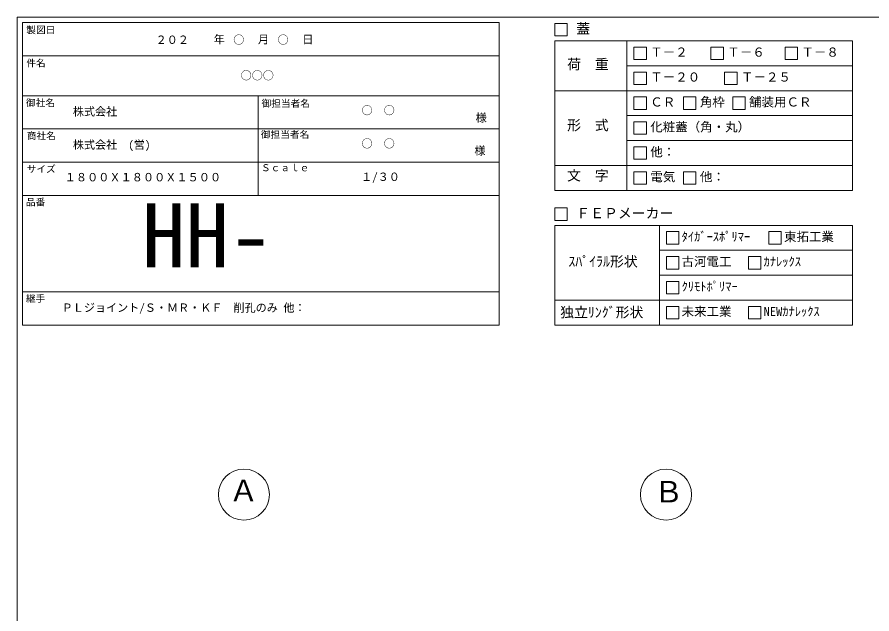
# Model space of a CAD drawing. Units: millimetres, scale not verified. Extents: x -9756 to 9756, y -4683 to 4615.
# Drawn here: x -2485 to 3636, y 340 to 4615 of the extents above; entities that cross this region are included whole.
import ezdxf
from ezdxf.enums import TextEntityAlignment as Align

# ---------------------------------------------------------------- set-up
doc = ezdxf.new("R2010")
doc.units = ezdxf.units.MM
doc.header["$LTSCALE"] = 20
for name, color, linetype, lineweight in [('0-2_waku', 7, 'Continuous', 18), ('0-3_gaikei', 7, 'Continuous', 18), ('0-D_文字１', 7, 'Continuous', 18), ('1-4_文字２', 7, 'Continuous', 5)]:
    doc.layers.add(name, color=color, linetype=linetype, lineweight=lineweight)
doc.styles.add('ＭＳ ゴシック', font='')
doc.styles.get('ＭＳ ゴシック').set_extended_font_data('MS Gothic')

msp = doc.modelspace()

# ---------------------------------------------------------------- linework, layer by layer
at = {"layer": '0-2_waku'}
for p, q in [((-2484.84, 4614.84), (-2484.84, -3935.16)), ((-2445.16, 4575.16), (-2445.16, 2408.58)), ((-2445.16, 4575.16), (967.4, 4575.16)), ((-2445.16, 4575.16), (-2445.16, 2408.58)), ((-2445.16, 4575.16), (967.4, 4575.16)), ((-2445.16, 4575.16), (-2445.16, 2408.58)), ((967.4, 4575.16), (967.4, 2408.58)), ((1364.21, 4444.65), (3497.07, 4444.65)), ((1364.21, 4444.65), (1364.21, 3373.26)), ((1881.39, 4444.65), (1881.39, 3373.26)), ((3497.07, 4444.65), (3497.07, 3373.26)), ((-2445.16, 4337.07), (967.4, 4337.07)), ((-2445.16, 4337.07), (967.4, 4337.07)), ((-2445.16, 4337.07), (967.4, 4337.07)), ((-2445.16, 4337.07), (967.4, 4337.07)), ((1881.39, 4266.09), (3497.07, 4266.09)), ((-2445.16, 4051.37), (967.4, 4051.37)), ((-2445.16, 4051.37), (967.4, 4051.37)), ((-758.72, 4051.37), (-758.72, 3337.11)), ((1364.21, 4087.52), (3497.07, 4087.52)), ((1881.39, 3908.96), (3497.07, 3908.96)), ((-2445.16, 3813.28), (967.4, 3813.28)), ((1881.39, 3730.39), (3497.07, 3730.39)), ((-2445.16, 3575.2), (967.4, 3575.2)), ((1364.21, 3551.83), (3497.07, 3551.83)), ((1364.21, 3373.26), (3497.07, 3373.26)), ((-2445.16, 3337.11), (967.4, 3337.11)), ((1364.21, 3122.83), (3497.07, 3122.83)), ((1364.21, 3122.83), (1364.21, 2408.58)), ((2113.82, 3122.83), (2113.82, 2408.58)), ((3497.07, 3122.83), (3497.07, 2408.58)), ((2113.82, 2944.27), (3497.07, 2944.27)), ((2113.82, 2765.7), (3497.07, 2765.7)), ((-2445.16, 2646.66), (967.4, 2646.66)), ((1364.21, 2587.14), (3497.07, 2587.14)), ((-2445.16, 2408.58), (967.4, 2408.58)), ((1364.21, 2408.58), (3497.07, 2408.58)), ((1364.21, 2408.58), (3497.07, 2408.58))]:
    msp.add_line(p, q, dxfattribs=at)
msp.add_lwpolyline([(-2484.84, 4614.84), (9755.16, 4614.84), (9755.16, -3935.16)], dxfattribs=at)
at = {"layer": '0-3_gaikei'}
for centre in [(-861.09, 1194.84), (2161.41, 1194.84)]:
    msp.add_circle(centre, 182.81, dxfattribs=at)
at = {"layer": '0-D_文字１'}
for p, q in [((1364.21, 4569.28), (1364.21, 4479.99)), ((1364.21, 4479.99), (1453.5, 4479.99)), ((1931.59, 4400.01), (2020.87, 4400.01)), ((1931.59, 4400.01), (1931.59, 4310.73)), ((1931.59, 4400.01), (1931.59, 4310.73)), ((1931.59, 4400.01), (2020.87, 4400.01)), ((1931.59, 4400.01), (1931.59, 4310.73)), ((1931.59, 4400.01), (2020.87, 4400.01)), ((2020.87, 4400.01), (2020.87, 4310.73)), ((2020.87, 4400.01), (2020.87, 4310.73)), ((2020.87, 4400.01), (2020.87, 4310.73)), ((2483.32, 4400.01), (2572.61, 4400.01)), ((2483.32, 4400.01), (2483.32, 4310.73)), ((2572.61, 4400.01), (2572.61, 4310.73)), ((3013.47, 4400.01), (3102.75, 4400.01)), ((3013.47, 4400.01), (3013.47, 4310.73)), ((3102.75, 4400.01), (3102.75, 4310.73)), ((1931.59, 4310.73), (2020.87, 4310.73)), ((1931.59, 4310.73), (2020.87, 4310.73)), ((1931.59, 4310.73), (2020.87, 4310.73)), ((2483.32, 4310.73), (2572.61, 4310.73)), ((3013.47, 4310.73), (3102.75, 4310.73)), ((1931.59, 4221.45), (2020.87, 4221.45)), ((1931.59, 4221.45), (1931.59, 4132.16)), ((2020.87, 4221.45), (2020.87, 4132.16)), ((2581.33, 4221.45), (2670.61, 4221.45)), ((2581.33, 4221.45), (2581.33, 4132.16)), ((2670.61, 4221.45), (2670.61, 4132.16)), ((1931.59, 4132.16), (2020.87, 4132.16)), ((2581.33, 4132.16), (2670.61, 4132.16)), ((1931.59, 4042.88), (2020.87, 4042.88)), ((1931.59, 4042.88), (1931.59, 3953.6)), ((1931.59, 4042.88), (1931.59, 3953.6)), ((2020.87, 4042.88), (2020.87, 3953.6)), ((2020.87, 4042.88), (2020.87, 3953.6)), ((2286.73, 4042.88), (2376.01, 4042.88)), ((2286.73, 4042.88), (2286.73, 3953.6)), ((2376.01, 4042.88), (2376.01, 3953.6)), ((2638.91, 4042.88), (2728.19, 4042.88)), ((2638.91, 4042.88), (2638.91, 3953.6)), ((2728.19, 4042.88), (2728.19, 3953.6)), ((1931.59, 3953.6), (2020.87, 3953.6)), ((1931.59, 3953.6), (2020.87, 3953.6)), ((2286.73, 3953.6), (2376.01, 3953.6)), ((2638.91, 3953.6), (2728.19, 3953.6)), ((1931.59, 3864.32), (1931.59, 3775.04)), ((2020.87, 3864.32), (2020.87, 3775.04)), ((1931.59, 3775.04), (2020.87, 3775.04)), ((1931.59, 3685.75), (2020.87, 3685.75)), ((1931.59, 3685.75), (1931.59, 3596.47)), ((1931.59, 3685.75), (1931.59, 3596.47)), ((2020.87, 3685.75), (2020.87, 3596.47)), ((2020.87, 3685.75), (2020.87, 3596.47)), ((1931.59, 3596.47), (2020.87, 3596.47)), ((1931.59, 3596.47), (2020.87, 3596.47)), ((1931.59, 3507.19), (1931.59, 3417.91)), ((2286.73, 3507.19), (2286.73, 3417.91)), ((1931.59, 3417.91), (2020.87, 3417.91)), ((2286.73, 3417.91), (2376.01, 3417.91)), ((1364.21, 3247.46), (1364.21, 3158.17)), ((1364.21, 3158.17), (1453.5, 3158.17)), ((2164.02, 3078.19), (2164.02, 2988.91)), ((2897.3, 3078.19), (2986.58, 3078.19)), ((2897.3, 3078.19), (2897.3, 2988.91)), ((2897.3, 3078.19), (2986.58, 3078.19)), ((2897.3, 3078.19), (2897.3, 2988.91)), ((2897.3, 3078.19), (2986.58, 3078.19)), ((2897.3, 3078.19), (2897.3, 2988.91)), ((2986.58, 3078.19), (2986.58, 2988.91)), ((2986.58, 3078.19), (2986.58, 2988.91)), ((2986.58, 3078.19), (2986.58, 2988.91)), ((2164.02, 2988.91), (2253.3, 2988.91)), ((2897.3, 2988.91), (2986.58, 2988.91)), ((2897.3, 2988.91), (2986.58, 2988.91)), ((2897.3, 2988.91), (2986.58, 2988.91)), ((2164.02, 2899.63), (2253.3, 2899.63)), ((2164.02, 2899.63), (2164.02, 2810.35)), ((2253.3, 2899.63), (2253.3, 2810.35)), ((2751.12, 2899.63), (2751.12, 2810.35)), ((2164.02, 2810.35), (2253.3, 2810.35)), ((2751.12, 2810.35), (2840.4, 2810.35)), ((2164.02, 2721.06), (2164.02, 2631.78)), ((2164.02, 2631.78), (2253.3, 2631.78)), ((2164.02, 2542.5), (2253.3, 2542.5)), ((2164.02, 2542.5), (2164.02, 2453.22)), ((2253.3, 2542.5), (2253.3, 2453.22)), ((2751.12, 2542.5), (2840.4, 2542.5)), ((2751.12, 2542.5), (2751.12, 2453.22)), ((2840.4, 2542.5), (2840.4, 2453.22)), ((2164.02, 2453.22), (2253.3, 2453.22)), ((2751.12, 2453.22), (2840.4, 2453.22))]:
    msp.add_line(p, q, dxfattribs=at)
for points in [[(1364.21, 4569.28), (1453.5, 4569.28), (1453.5, 4479.99)], [(1364.21, 4569.28), (1453.5, 4569.28), (1453.5, 4479.99)], [(1931.59, 4042.88), (2020.87, 4042.88), (2020.87, 3953.6)], [(1931.59, 4042.88), (1931.59, 3953.6), (2020.87, 3953.6)], [(1931.59, 3864.32), (2020.87, 3864.32), (2020.87, 3775.04)], [(1931.59, 3685.75), (2020.87, 3685.75), (2020.87, 3596.47)], [(1931.59, 3685.75), (1931.59, 3596.47), (2020.87, 3596.47)], [(1931.59, 3507.19), (2020.87, 3507.19), (2020.87, 3417.91)], [(2286.73, 3507.19), (2376.01, 3507.19), (2376.01, 3417.91)], [(1364.21, 3247.46), (1453.5, 3247.46), (1453.5, 3158.17)], [(2164.02, 3078.19), (2253.3, 3078.19), (2253.3, 2988.91)], [(2751.12, 2899.63), (2840.4, 2899.63), (2840.4, 2810.35)], [(2164.02, 2721.06), (2253.3, 2721.06), (2253.3, 2631.78)]]:
    msp.add_lwpolyline(points, dxfattribs=at)

# ---------------------------------------------------------------- texts
at = {"layer": '0-D_文字１', "style": 'ＭＳ ゴシック'}
for s, height, p in [('製図日', 49.46, (-2418.83, 4483.01)), ('蓋', 72.73, (1519.14, 4474.21)), ('\u3000\u3000年\u3000\u3000\u3000月\u3000\u3000\u3000日', 58.18, (-1236.26, 4408.39)), ('Ｔ－２', 65.46, (2048.93, 4311.7)), ('Ｔ－６', 65.46, (2600.66, 4311.7)), ('Ｔ－８', 65.46, (3130.81, 4311.7)), ('件名', 49.46, (-2418.83, 4244.92)), ('荷\u3000重', 72.73, (1453.43, 4218.86)), ('Ｔ－２０', 65.46, (2048.93, 4133.13)), ('Ｔ－２５', 65.46, (2698.67, 4133.13)), ('ＣＲ', 65.46, (2048.93, 3954.57)), ('角枠', 65.46, (2404.07, 3954.57)), ('舗装用ＣＲ', 65.46, (2756.25, 3954.57)), ('御社名', 49.46, (-2420.77, 3961.19)), ('御担当者名', 49.46, (-734.5, 3956.8)), ('御担当者名', 49.46, (-734.5, 3956.8)), ('様', 58.18, (798.67, 3846.68)), ('形\u3000式', 72.73, (1453.43, 3782.45)), ('化粧蓋（角・丸）', 65.46, (2048.93, 3776)), ('商社名', 49.46, (-2415.6, 3725.01)), ('御担当者名', 49.46, (-738.89, 3733.98)), ('様', 58.18, (789.75, 3610.75)), ('他：', 65.46, (2048.93, 3597.44)), ('サイズ', 49.46, (-2415.6, 3486.92)), ('Ｓｃａｌｅ', 49.46, (-738.89, 3495.89)), ('１８００Ｘ１８００Ｘ１５００', 58.65, (-2143.95, 3420.61)), ('１/３０', 58.18, (-21.83, 3423.87)), ('文\u3000字', 72.73, (1453.43, 3422.38)), ('電気', 65.46, (2048.93, 3418.87)), ('他：', 65.46, (2404.07, 3418.87)), ('品番', 49.46, (-2421.55, 3249.54)), ('HH-', 458.2, (-1590.57, 2686.01)), ('ＦＥＰメーカー', 72.73, (1519.14, 3152.39)), ('ﾀｲｶﾞｰｽﾎﾟﾘﾏｰ', 65.46, (2273.08, 2989.88)), ('東拓工業', 65.46, (3006.36, 2989.88)), ('ｽﾊﾟｲﾗﾙ形状', 72.73, (1462.66, 2806.06)), ('古河電工', 65.46, (2273.08, 2811.31)), ('ｶﾅﾚｯｸｽ', 65.46, (2860.18, 2811.31)), ('ｸﾘﾓﾄﾎﾟﾘﾏｰ', 65.46, (2273.08, 2632.75)), ('継手', 49.46, (-2421.55, 2559.09)), ('ＰＬジョイント/Ｓ・ＭＲ・ＫＦ\u3000削孔のみ 他：', 58.18, (-2165.43, 2486.36)), ('独立ﾘﾝｸﾞ形状', 72.73, (1404.07, 2442.03)), ('未来工業', 65.46, (2273.08, 2454.18)), ('NEWｶﾅﾚｯｸｽ', 65.46, (2860.18, 2454.18)), ('Ａ', 154.6, (-968.37, 1100.21)), ('Ｂ', 154.6, (2074.22, 1091.62))]:
    msp.add_text(s, height=height, dxfattribs=at).set_placement(p, align=Align.BOTTOM_LEFT)
at = {"layer": '1-4_文字２', "style": 'ＭＳ ゴシック'}
for s, p in [('\u3000\u3000２０２\u3000\u3000\u3000\u3000○\u3000\u3000\u3000○', (-1651.38, 4405.39)), ('○○○', (-884.19, 4149.8)), ('○\u3000○', (-18.61, 3900.05)), ('株式会社', (-2085.56, 3891.36)), ('株式会社\u3000(営)', (-2085.56, 3653.27)), ('○\u3000○', (-18.61, 3661.96))]:
    msp.add_text(s, height=58.18, dxfattribs=at).set_placement(p, align=Align.BOTTOM_LEFT)

doc.saveas('drawing.dxf')
